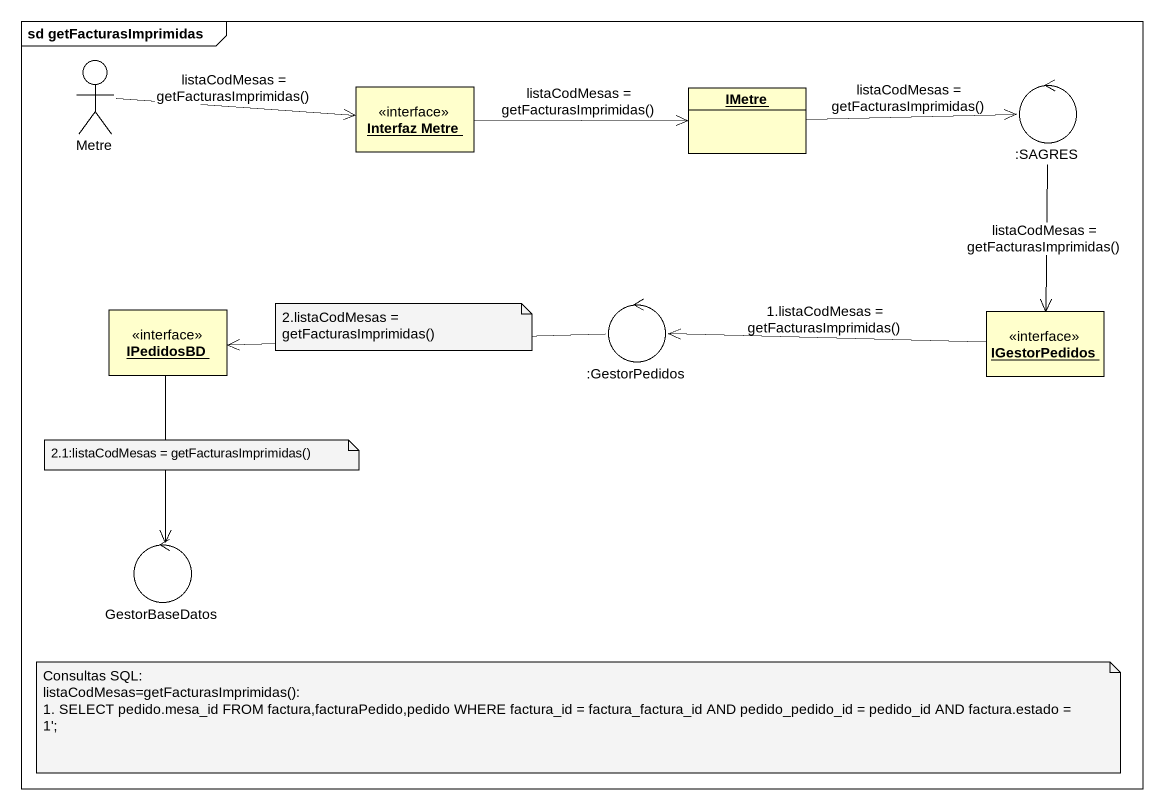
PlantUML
@startuml
mainframe sd getFacturasImprimidas
allowmixing
hide circle
hide empty members
actor Metre
object "Interfaz Metre" as Interfaz_Metre <<interface>>
object IMetre
control ":SAGRES" as SAGRES
object IPedidosBD <<interface>>
control ":GestorPedidos" as GestorPedidos
object IGestorPedidos <<interface>>
control GestorBaseDatos
Metre -right-> Interfaz_Metre : listaCodMesas = getFacturasImprimidas()
Interfaz_Metre -right-> IMetre : listaCodMesas = getFacturasImprimidas()
IMetre -right-> SAGRES : listaCodMesas = getFacturasImprimidas()
SAGRES --> IGestorPedidos : listaCodMesas = getFacturasImprimidas()
IPedidosBD --> GestorBaseDatos
GestorPedidos -left-> IPedidosBD
IGestorPedidos -left-> GestorPedidos : 1.listaCodMesas = getFacturasImprimidas()
note as N1
  2.listaCodMesas = getFacturasImprimidas()
end note
note as N2
  2.1:listaCodMesas = getFacturasImprimidas()
end note
note as N3
  Consultas SQL:
  listaCodMesas=getFacturasImprimidas():
  1. SELECT pedido.mesa_id FROM factura,facturaPedido,pedido WHERE factura_id = factura_factura_id AND pedido_pedido_id = pedido_id AND factura.estado = 1';
end note
@enduml
